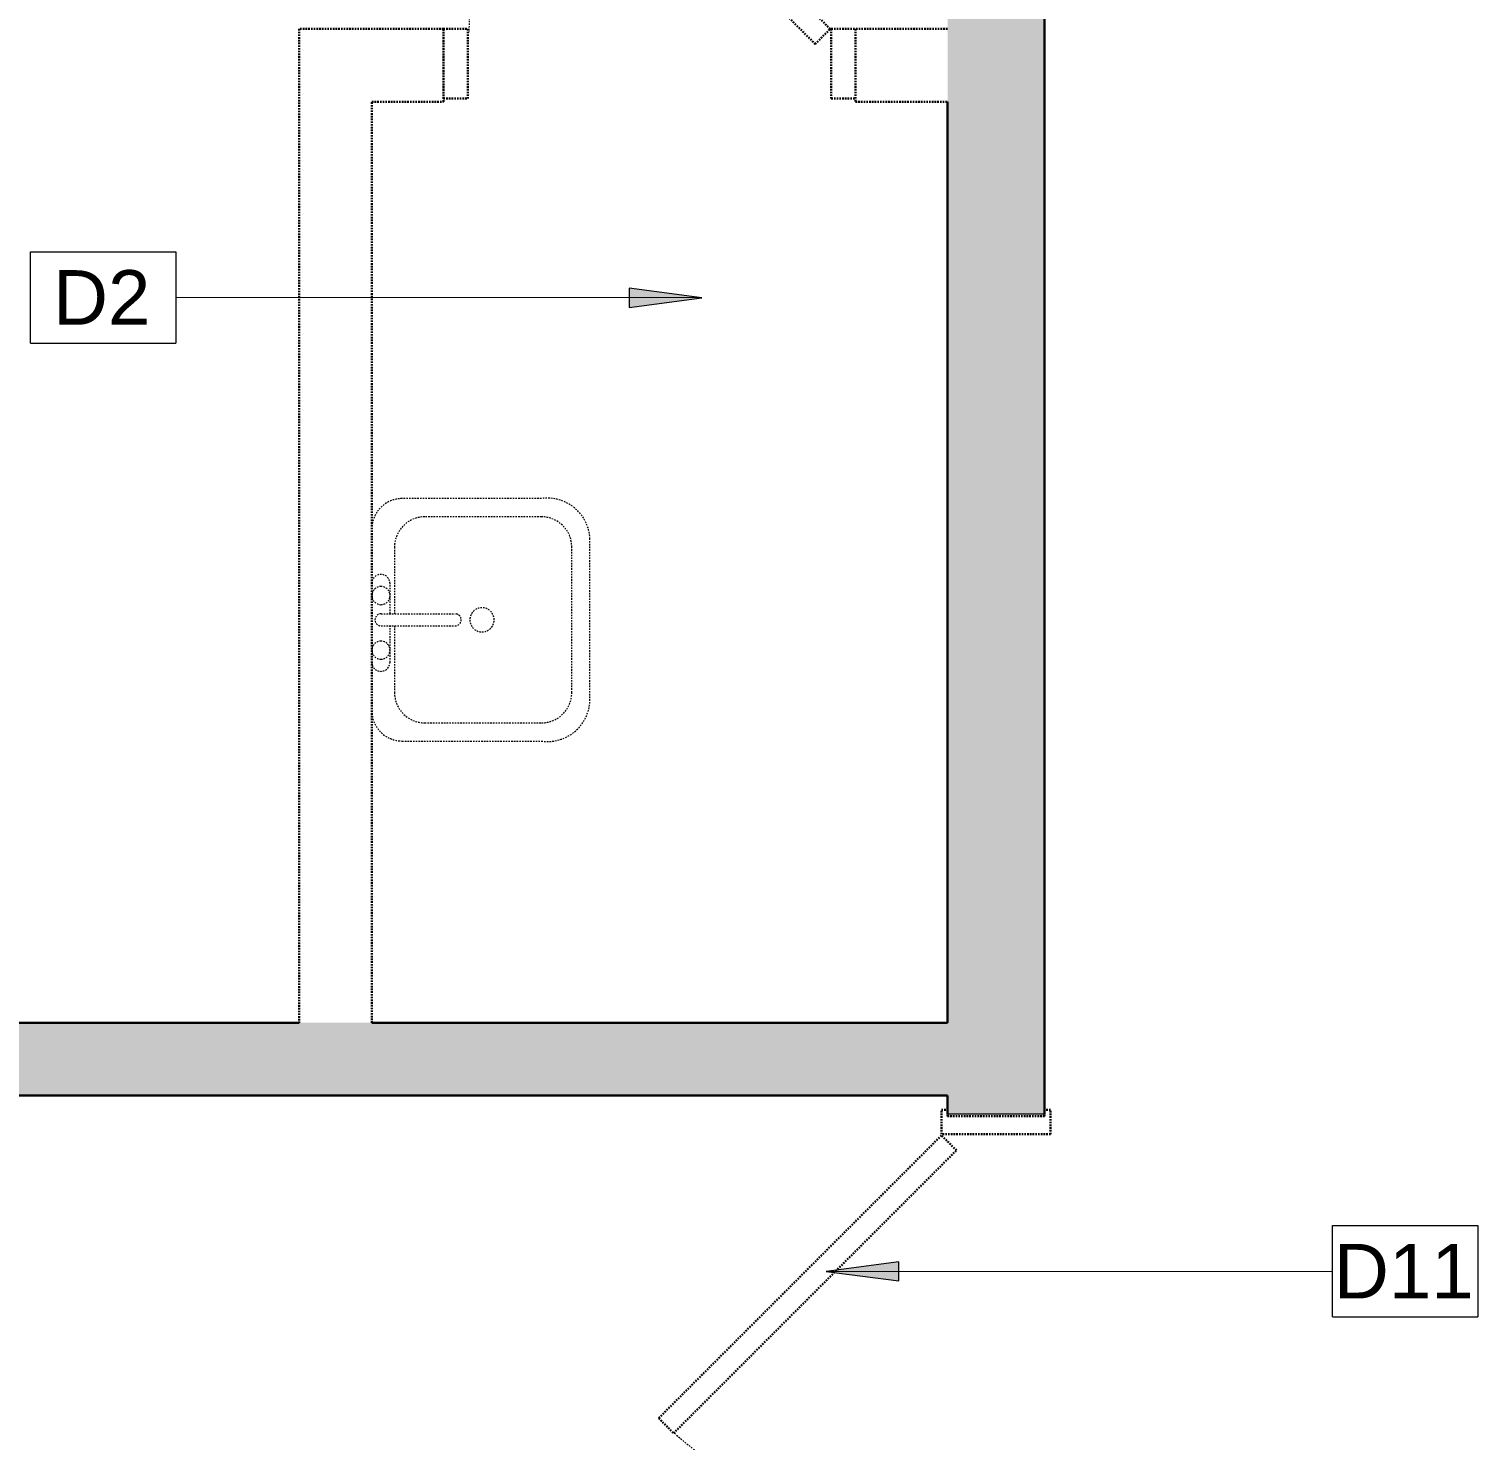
# Model space of a CAD drawing. Header units: inches. Extents: x -1176 to 1551, y -3558 to 978.
# Drawn here: x 1012 to 1131.5, y 408.3 to 524.8 of the extents above; entities that cross this region are included whole.
import ezdxf

# ---------------------------------------------------------------- set-up
doc = ezdxf.new("R2010")
doc.units = ezdxf.units.IN
doc.header["$MEASUREMENT"] = 0
doc.linetypes.add('Demolished', pattern=[0.1875, 0.125, -0.0625])
for name, color, linetype, lineweight in [('A-ANNO-KEYN', 231, 'Continuous', 9), ('A-DOOR', 31, 'Continuous', 18), ('A-DOOR-FRAM', 31, 'Continuous', 30), ('A-WALL', 113, 'Continuous', 18), ('A-WALL-PATT', 111, 'Continuous', 18), ('P-SANR-FIXT', 6, 'Demolished', 9)]:
    doc.layers.add(name, color=color, linetype=linetype, lineweight=lineweight)
doc.styles.add('Arial', font='arial.ttf', dxfattribs={"height": 4.5})

# ---------------------------------------------------------------- blocks, each defined once
blk = doc.blocks.new('Single Flush - D2 2_6_ X 8_-5523922-1st Floor Demo')
at = {"layer": 'A-DOOR', "color": 10, "linetype": 'Demolished', "lineweight": 30}
for p, q in [((-6.17, 24.08), (-7.41, 22.84)), ((14.91, 3), (-6.17, 24.08)), ((-7.41, 22.84), (13.67, 1.76)), ((13.67, 1.76), (14.91, 3))]:
    blk.add_line(p, q, dxfattribs=at)
at = {"layer": 'A-DOOR', "color": 7, "linetype": 'Demolished', "lineweight": 9}
blk.add_arc((14.91, 3), 29.81, 135, 180.5, dxfattribs=at)
at = {"layer": 'A-DOOR-FRAM', "color": 10, "linetype": 'Demolished'}
for p, q in [((-17, -2.75), (-17, 3)), ((-17, 3), (-15, 3)), ((-15, -2.75), (-15, 3)), ((15, -2.75), (15, 3)), ((15, 3), (17, 3)), ((17, -2.75), (17, 3)), ((-17, -2.75), (-15, -2.75)), ((15, -2.75), (17, -2.75))]:
    blk.add_line(p, q, dxfattribs=at)
blk = doc.blocks.new('Sink Vanity-Square - 20_ x 18_-5377588-1st Floor Demo')
at = {"layer": 'P-SANR-FIXT', "color": 7}
for p, q in [((0.12, 6.33), (0.12, 0.22)), ((1.12, 6.33), (1.12, 0.22)), ((0.12, 5.22), (-5.38, 5.22)), ((-2.88, 5.59), (0.12, 5.59)), ((1.12, 5.59), (3.62, 5.59)), ((6.62, 5.22), (1.12, 5.22)), ((-9.38, 4.59), (-9.38, -6.91)), ((10.62, -6.91), (10.62, 4.59)), ((-7.88, 2.72), (-7.88, -6.91)), ((9.12, -6.91), (9.12, 2.72)), ((-5.38, -9.41), (6.62, -9.41)), ((-6.06, -10.91), (7.3, -10.91))]:
    blk.add_line(p, q, dxfattribs=at)
for centre, radius, start, end in [((-6.88, 4.59), 2.5, 90, 180), ((-2.88, 6.34), 0.75, 90, 270), ((-1.88, 6.34), 0.75, 360, 180), ((-1.88, 6.34), 0.75, 180, 0), ((0.62, 6.33), 0.5, 360, 180), ((2.62, 6.34), 0.75, 360, 180), ((2.62, 6.34), 0.75, 180, 360), ((3.62, 6.34), 0.75, 270, 90), ((8.12, 4.59), 2.5, 360, 90), ((-5.38, 2.72), 2.5, 90, 180), ((6.62, 2.72), 2.5, 0, 90), ((0.62, 0.22), 0.5, 180, 0), ((0.62, -2), 1, 360, 180), ((0.62, -2), 1, 180, 0), ((-5.91, -7.4), 3.51, 171.8503, 267.5498), ((-5.38, -6.91), 2.5, 180, 270), ((6.62, -6.91), 2.5, 270, 0), ((7.15, -7.4), 3.51, 272.4502, 8.1497)]:
    blk.add_arc(centre, radius, start, end, dxfattribs=at)
blk = doc.blocks.new('Double Flush - Int-F-WDMF-66_ x 84_-6707367-1st Floor Demo')
at = {"layer": 'A-DOOR', "color": 10, "linetype": 'Demolished', "lineweight": 30}
for p, q in [((-33.09, 4.5), (-9.76, 27.83)), ((-9.76, 27.83), (-8.52, 26.6)), ((9.76, 27.83), (8.52, 26.6)), ((33.09, 4.5), (9.76, 27.83)), ((-8.52, 26.6), (-31.86, 3.26)), ((8.52, 26.6), (31.86, 3.26)), ((-31.86, 3.26), (-33.09, 4.5)), ((31.86, 3.26), (33.09, 4.5))]:
    blk.add_line(p, q, dxfattribs=at)
at = {"layer": 'A-DOOR', "color": 7, "linetype": 'Demolished', "lineweight": 9}
for centre, start, end in [((-33.09, 4.5), 359.5, 45), ((33.09, 4.5), 135, 180.5)]:
    blk.add_arc(centre, 33, start, end, dxfattribs=at)
at = {"layer": 'A-DOOR-FRAM', "color": 10, "linetype": 'Demolished'}
for p, q in [((-35.19, 4.5), (-33.19, 4.5)), ((-35.19, 4.5), (-35.19, 4)), ((-35.19, 4), (-34.69, 4)), ((-34.69, -4), (-34.69, 4)), ((-33.19, -4.5), (-33.19, 4.5)), ((33.19, -4.5), (33.19, 4.5)), ((33.19, 4.5), (35.19, 4.5)), ((34.69, 4), (35.19, 4)), ((34.69, -4), (34.69, 4)), ((35.19, 4.5), (35.19, 4)), ((-35.19, -4), (-34.69, -4)), ((-35.19, -4.5), (-35.19, -4)), ((-35.19, -4.5), (-33.19, -4.5)), ((33.19, -4.5), (35.19, -4.5)), ((34.69, -4), (35.19, -4)), ((35.19, -4.5), (35.19, -4))]:
    blk.add_line(p, q, dxfattribs=at)
blk = doc.blocks.new('Keynote Tag - Keynote Number - Boxed-135510-1st Floor Demo')
at = {"layer": 'A-ANNO-KEYN'}
for p, q in [((-0.125, -0.0792), (-0.125, 0.0781)), ((-0.125, 0.0781), (0.125, 0.0781)), ((0.125, 0.0781), (0.125, -0.0792)), ((-0.125, -0.0792), (0.125, -0.0792))]:
    blk.add_line(p, q, dxfattribs=at)

msp = doc.modelspace()

# ---------------------------------------------------------------- hatches: boundary and pattern name
at = {"layer": 'A-ANNO-KEYN'}
for points in [[(1067.47, 502.58), (1061.47, 503.37), (1061.47, 501.79)], [(1077.73, 422.24), (1083.73, 421.46), (1083.73, 423.04)]]:
    msp.add_hatch(color=256, dxfattribs=at).paths.add_polyline_path(points, flags=0)
at = {"layer": 'A-WALL-PATT', "lineweight": 9}
msp.add_hatch(color=7, dxfattribs=at).paths.add_polyline_path([(1087.74, 436.76), (1095.74, 436.76), (1095.74, 567.01), (1087.74, 567.01), (1087.74, 442.76)], flags=0)
h = msp.add_hatch(color=7, dxfattribs=at)
h.paths.add_polyline_path([(1087.74, 436.76), (1087.74, 442.76), (1003.74, 442.76), (1003.74, 436.76), (1029.95, 436.76)], flags=0)
h.paths.add_polyline_path([(645.78, 436.76), (645.78, 442.76), (608.4, 442.76), (608.4, 436.76)], flags=0)
h.paths.add_polyline_path([(935.92, 436.76), (969.36, 436.76), (969.36, 442.76), (880.49, 442.76), (880.49, 436.76)], flags=0)
h.paths.add_polyline_path([(846.49, 436.76), (846.49, 442.76), (679.78, 442.76), (679.78, 436.76), (841.88, 436.76)], flags=0)
h.paths.add_polyline_path([(480.78, 436.76), (568.4, 436.76), (568.4, 442.76), (480.78, 442.76)], flags=0)
h = msp.add_hatch(color=7, dxfattribs=at)
h.paths.add_polyline_path([(1095.74, 113.89), (1095.74, 146.64), (1087.74, 146.64), (1087.74, 113.89)], flags=0)
h.paths.add_polyline_path([(1087.74, 186.64), (1095.74, 186.64), (1095.74, 365.7), (1087.74, 365.7), (1087.74, 190.5)], flags=0)
h.paths.add_polyline_path([(1095.74, 435.26), (1095.74, 436.76), (1087.74, 436.76), (1087.74, 435.26)], flags=0)

# ---------------------------------------------------------------- linework, layer by layer
at = {"layer": 'A-ANNO-KEYN'}
for p, q in [((1067.47, 502.58), (1061.47, 503.37)), ((1061.47, 503.37), (1061.47, 501.79)), ((1067.47, 502.58), (1024.07, 502.61)), ((1061.47, 501.79), (1067.47, 502.58)), ((1083.73, 423.04), (1077.73, 422.24)), ((1077.73, 422.24), (1119.51, 422.27)), ((1077.73, 422.24), (1083.73, 421.46)), ((1083.73, 421.46), (1083.73, 423.04))]:
    msp.add_line(p, q, dxfattribs=at)
at = {"layer": 'A-WALL', "color": 8, "lineweight": 30}
for p, q in [((1095.74, 435.26), (1095.74, 567.01)), ((1087.74, 518.76), (1087.74, 442.76)), ((1034.24, 442.76), (1003.36, 442.76)), ((1087.74, 442.76), (1040.24, 442.76)), ((1003.36, 436.76), (1087.74, 436.76)), ((1087.74, 436.76), (1087.74, 435.26))]:
    msp.add_line(p, q, dxfattribs=at)
at = {"layer": 'A-WALL', "color": 10, "linetype": 'Demolished', "lineweight": 30}
for p, q in [((1034.24, 524.76), (1034.24, 442.76)), ((1046.15, 524.76), (1034.24, 524.76)), ((1046.15, 518.76), (1046.15, 524.76)), ((1087.74, 524.76), (1080.15, 524.76)), ((1080.15, 524.76), (1080.15, 518.76)), ((1040.24, 442.76), (1040.24, 518.76)), ((1040.24, 518.76), (1046.15, 518.76)), ((1080.15, 518.76), (1087.74, 518.76))]:
    msp.add_line(p, q, dxfattribs=at)
at = {"layer": 'A-WALL', "lineweight": 9}
msp.add_line((1087.74, 435.26), (1095.74, 435.26), dxfattribs=at)

# ---------------------------------------------------------------- block references
at = {"layer": 'A-ANNO-KEYN', "xscale": 47.99999999999997, "yscale": 47.99999999999997, "zscale": 47.99999999999997}
for p in [(1018.07, 502.63), (1125.51, 422.3)]:
    msp.add_blockref('Keynote Tag - Keynote Number - Boxed-135510-1st Floor Demo', p, dxfattribs=at)
at = {"layer": 'A-DOOR', "color": 7, "linetype": 'Demolished', "lineweight": 9}
msp.add_blockref('Single Flush - D2 2_6_ X 8_-5523922-1st Floor Demo', (1063.15, 521.76), dxfattribs=at)
at = {"layer": 'A-DOOR', "color": 7, "linetype": 'Demolished', "lineweight": 9, "rotation": 89.9999999999999}
msp.add_blockref('Double Flush - Int-F-WDMF-66_ x 84_-6707367-1st Floor Demo', (1091.74, 400.38), dxfattribs=at)
at = {"layer": 'P-SANR-FIXT', "color": 7, "rotation": 89.9999999999999}
msp.add_blockref('Sink Vanity-Square - 20_ x 18_-5377588-1st Floor Demo', (1047.33, 475.39), dxfattribs=at)

# ---------------------------------------------------------------- texts
at = {"layer": 'A-ANNO-KEYN', "char_height": 4.5, "attachment_point": 1, "style": 'Arial'}
for s, insert, width in [('D2', (1013.93, 504.86), 9.8475), ('D11', (1119.62, 424.52), 14.0895)]:
    msp.add_mtext(s, dxfattribs=dict(at, insert=insert, width=width))

doc.saveas('drawing.dxf')
